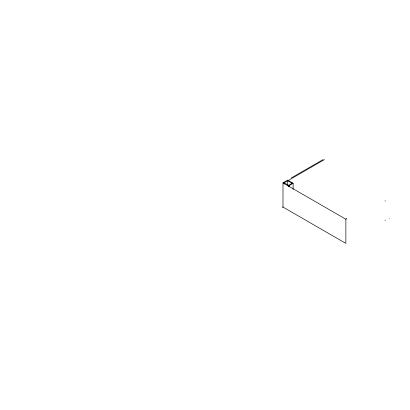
<?xml version="1.0" encoding="UTF-8"?>
<svg xmlns="http://www.w3.org/2000/svg" width="410" height="410" viewBox="0 0 410 410"><rect width="100%" height="100%" fill="white"/><g stroke="black" fill="none" stroke-linecap="round" stroke-linejoin="round"><path stroke-width="0.61" d="M283.556 183.721L283.556 182.45L287.589 180.082L293.114 183.311L293.114 189.353M291.315 177.93L323.039 159.613M282.992 182.927L345.871 219.227L345.871 243.391L282.992 207.086L282.992 182.927L283.689 182.522M324.351 159.613L284.212 182.824L284.212 184.034M292.591 183.009L288.563 185.335L288.563 186.606M283.556 182.45L289.086 185.638L293.114 183.311M282.249 207.368L283.12 206.86M345.871 219.227L346.568 218.827L346.173 218.597M385.359 200.844L384.939 201.054M384.964 220.395L385.359 220.17M389.208 218.351L389.305 218.284M292.069 183.311L287.717 180.8L287.717 185.028M289.086 185.638L289.086 186.847"/></g></svg>
